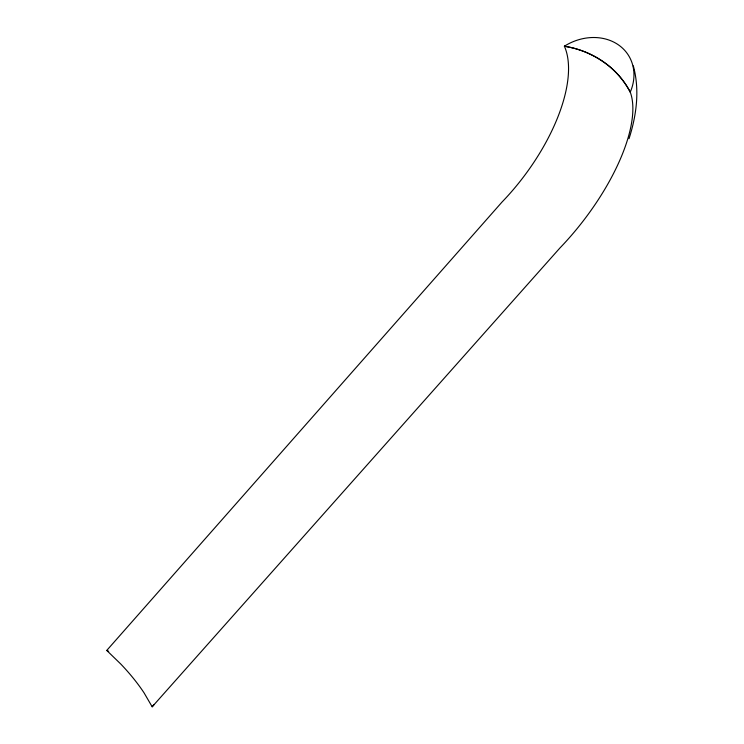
<?xml version="1.0" encoding="UTF-8"?>
<svg xmlns="http://www.w3.org/2000/svg" width="744" height="744" viewBox="0 0 744 744"><rect width="100%" height="100%" fill="white"/><g stroke="black" fill="none" stroke-linecap="round" stroke-linejoin="round"><path stroke-width="1.12" d="M629.024 138.7C636.566 115.255 639.886 89.978 633.321 65.881M152.167 706.8L559.925 247.984A136.319 55.688 -52.1 0 0 630.261 92.126A48.955 41.552 -31.1 0 0 618.487 44.91A48.955 41.552 -31.1 0 0 564.389 46.212A132.274 61.296 -53 0 1 501.986 202.08L106.745 650.442L120.835 664.094A104.951 41.339 41 0 1 144.076 692.878L152.167 706.8L154.157 704.484M106.745 650.442L108.68 651.288M571.336 47.588L564.389 46.212A112.372 97.399 -34.9 0 1 597.348 57.92C611.177 66.03 622.821 77.897 630.261 92.126A112.372 97.399 -34.9 0 0 608.676 65.76C597.683 57.121 584.979 50.741 571.336 47.588"/></g></svg>
